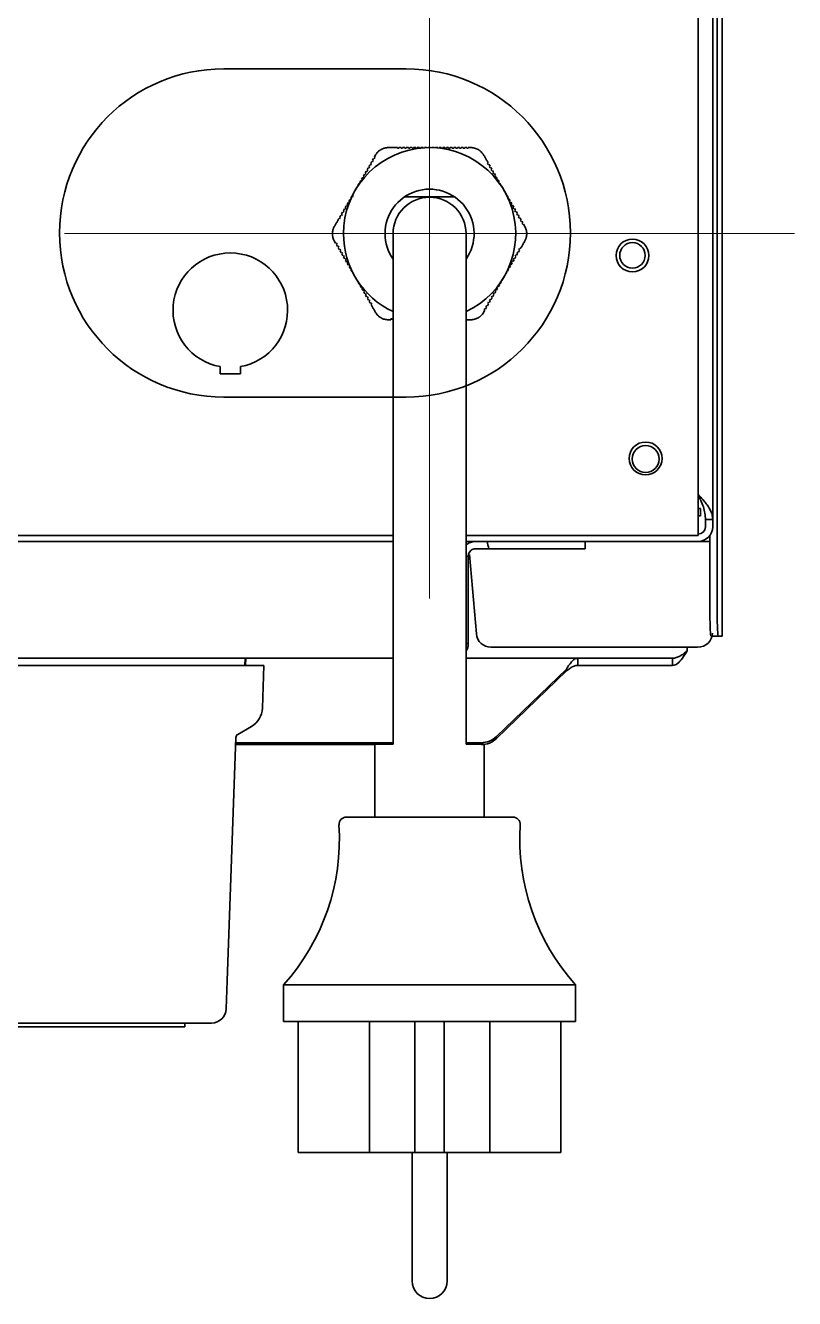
# Model space of a CAD drawing. Extents: x 5987 to 10491, y -672 to 3708.
# Drawn here: x 9138.9 to 9244.3, y 2644.7 to 2819.3 of the extents above; entities that cross this region are included whole.
import ezdxf

# ---------------------------------------------------------------- set-up
doc = ezdxf.new("R2010")
doc.units = 0
doc.header["$LTSCALE"] = 5
doc.layers.get('0').update_dxf_attribs({"linetype": 'CONTINUOUS', "lineweight": 0})
doc.layers.add('1', color=7, linetype='CONTINUOUS', true_color=0xffffff)

msp = doc.modelspace()

# ---------------------------------------------------------------- linework, layer by layer
at = {"color": 1}
for p, q in [((9194.27, 2840.73), (9194.27, 2740.73)), ((9144.27, 2790.73), (9244.27, 2790.73))]:
    msp.add_line(p, q, dxfattribs=at)
at = {"layer": '1', "color": 7, "linetype": 'Continuous', "lineweight": 35}
for p, q in [((9233.07, 2751.53), (9233.07, 3571.53)), ((9234.38, 2735.53), (9234.38, 3079.23)), ((9233.69, 2738.53), (9233.69, 3078.23)), ((9231.07, 2751.33), (9231.07, 2862.67)), ((9166.07, 2813.33), (9191.07, 2813.33)), ((9189.88, 2802.53), (9189.88, 2802.43)), ((9190.08, 2802.43), (9189.88, 2802.43)), ((9190.38, 2802.53), (9190.08, 2802.53)), ((9190.08, 2802.53), (9190.08, 2802.43)), ((9190.38, 2802.53), (9190.38, 2802.43)), ((9190.58, 2802.43), (9190.38, 2802.43)), ((9190.88, 2802.53), (9190.58, 2802.53)), ((9190.58, 2802.53), (9190.58, 2802.43)), ((9190.88, 2802.53), (9190.88, 2802.43)), ((9191.08, 2802.43), (9190.88, 2802.43)), ((9191.38, 2802.53), (9191.08, 2802.53)), ((9191.08, 2802.53), (9191.08, 2802.43)), ((9191.38, 2802.53), (9191.38, 2802.43)), ((9191.58, 2802.43), (9191.38, 2802.43)), ((9191.88, 2802.53), (9191.58, 2802.53)), ((9191.58, 2802.53), (9191.58, 2802.43)), ((9191.88, 2802.53), (9191.88, 2802.43)), ((9192.08, 2802.43), (9191.88, 2802.43)), ((9192.38, 2802.53), (9192.08, 2802.53)), ((9192.08, 2802.53), (9192.08, 2802.43)), ((9192.38, 2802.53), (9192.38, 2802.43)), ((9192.58, 2802.43), (9192.38, 2802.43)), ((9192.88, 2802.53), (9192.58, 2802.53)), ((9192.58, 2802.53), (9192.58, 2802.43)), ((9192.88, 2802.53), (9192.88, 2802.44)), ((9193.38, 2802.53), (9193.08, 2802.53)), ((9193.08, 2802.53), (9193.08, 2802.47)), ((9193.38, 2802.53), (9193.38, 2802.49)), ((9193.88, 2802.53), (9193.58, 2802.53)), ((9193.58, 2802.53), (9193.58, 2802.51)), ((9193.88, 2802.53), (9193.88, 2802.52)), ((9194.38, 2802.53), (9194.08, 2802.53)), ((9194.08, 2802.53), (9194.08, 2802.52)), ((9194.38, 2802.53), (9194.38, 2802.53)), ((9194.88, 2802.53), (9194.58, 2802.53)), ((9194.58, 2802.53), (9194.58, 2802.52)), ((9194.88, 2802.53), (9194.88, 2802.51)), ((9195.38, 2802.53), (9195.08, 2802.53)), ((9195.08, 2802.5), (9195.08, 2802.53)), ((9195.38, 2802.47), (9195.38, 2802.53)), ((9195.88, 2802.53), (9195.58, 2802.53)), ((9195.58, 2802.45), (9195.58, 2802.53)), ((9195.88, 2802.43), (9195.88, 2802.53)), ((9196.08, 2802.43), (9195.88, 2802.43)), ((9196.38, 2802.53), (9196.08, 2802.53)), ((9196.08, 2802.43), (9196.08, 2802.53)), ((9196.38, 2802.43), (9196.38, 2802.53)), ((9196.58, 2802.43), (9196.38, 2802.43)), ((9196.88, 2802.53), (9196.58, 2802.53)), ((9196.58, 2802.43), (9196.58, 2802.53)), ((9196.88, 2802.43), (9196.88, 2802.53)), ((9197.08, 2802.43), (9196.88, 2802.43)), ((9197.38, 2802.53), (9197.08, 2802.53)), ((9197.08, 2802.43), (9197.08, 2802.53)), ((9197.38, 2802.43), (9197.38, 2802.53)), ((9197.58, 2802.43), (9197.38, 2802.43)), ((9197.88, 2802.53), (9197.58, 2802.53)), ((9197.58, 2802.43), (9197.58, 2802.53)), ((9197.88, 2802.43), (9197.88, 2802.53)), ((9198.08, 2802.43), (9197.88, 2802.43)), ((9198.38, 2802.53), (9198.08, 2802.53)), ((9198.08, 2802.43), (9198.08, 2802.53)), ((9198.38, 2802.43), (9198.38, 2802.53)), ((9198.58, 2802.43), (9198.38, 2802.43)), ((9198.88, 2802.53), (9198.58, 2802.53)), ((9198.58, 2802.43), (9198.58, 2802.53)), ((9198.88, 2802.43), (9198.88, 2802.53)), ((9199.08, 2802.43), (9198.88, 2802.43)), ((9199.38, 2802.53), (9199.08, 2802.53)), ((9199.08, 2802.43), (9199.08, 2802.53)), ((9199.38, 2802.43), (9199.38, 2802.53)), ((9199.58, 2802.43), (9199.38, 2802.43)), ((9199.93, 2802.53), (9199.58, 2802.53)), ((9199.58, 2802.43), (9199.58, 2802.53)), ((9186.04, 2799.87), (9185.94, 2799.7)), ((9186.11, 2800.18), (9185.96, 2799.92)), ((9186.04, 2799.87), (9185.96, 2799.92)), ((9186.19, 2800.13), (9186.11, 2800.18)), ((9186.29, 2800.31), (9186.19, 2800.13)), ((9186.36, 2800.62), (9186.21, 2800.36)), ((9186.29, 2800.31), (9186.21, 2800.36)), ((9186.44, 2800.57), (9186.36, 2800.62)), ((9186.54, 2800.74), (9186.44, 2800.57)), ((9186.61, 2801.05), (9186.46, 2800.79)), ((9186.54, 2800.74), (9186.46, 2800.79)), ((9186.69, 2801), (9186.61, 2801.05)), ((9186.79, 2801.17), (9186.69, 2801)), ((9186.88, 2801.53), (9186.71, 2801.22)), ((9186.79, 2801.17), (9186.71, 2801.22)), ((9202.3, 2800.43), (9202.21, 2800.38)), ((9202.31, 2800.21), (9202.21, 2800.38)), ((9202.4, 2800.26), (9202.31, 2800.21)), ((9202.55, 2800), (9202.4, 2800.26)), ((9202.55, 2800), (9202.46, 2799.95)), ((9202.56, 2799.77), (9202.46, 2799.95)), ((9202.65, 2799.82), (9202.56, 2799.77)), ((9202.8, 2799.56), (9202.65, 2799.82)), ((9185.04, 2798.14), (9184.94, 2797.97)), ((9185.11, 2798.45), (9184.96, 2798.19)), ((9185.04, 2798.14), (9184.96, 2798.19)), ((9185.19, 2798.4), (9185.11, 2798.45)), ((9185.29, 2798.57), (9185.19, 2798.4)), ((9185.36, 2798.88), (9185.21, 2798.62)), ((9185.29, 2798.57), (9185.21, 2798.62)), ((9185.44, 2798.83), (9185.36, 2798.88)), ((9185.54, 2799.01), (9185.44, 2798.83)), ((9185.61, 2799.32), (9185.46, 2799.06)), ((9185.54, 2799.01), (9185.46, 2799.06)), ((9185.69, 2799.27), (9185.61, 2799.32)), ((9185.79, 2799.44), (9185.69, 2799.27)), ((9185.86, 2799.75), (9185.71, 2799.49)), ((9185.79, 2799.44), (9185.71, 2799.49)), ((9185.94, 2799.7), (9185.86, 2799.75)), ((9202.8, 2799.56), (9202.71, 2799.51)), ((9202.81, 2799.34), (9202.71, 2799.51)), ((9202.9, 2799.39), (9202.81, 2799.34)), ((9203.05, 2799.13), (9202.9, 2799.39)), ((9203.05, 2799.13), (9202.96, 2799.08)), ((9203.06, 2798.91), (9202.96, 2799.08)), ((9203.15, 2798.96), (9203.06, 2798.91)), ((9203.3, 2798.7), (9203.15, 2798.96)), ((9203.3, 2798.7), (9203.21, 2798.65)), ((9203.31, 2798.47), (9203.21, 2798.65)), ((9203.4, 2798.52), (9203.31, 2798.47)), ((9203.55, 2798.26), (9203.4, 2798.52)), ((9203.55, 2798.26), (9203.46, 2798.21)), ((9203.56, 2798.04), (9203.46, 2798.21)), ((9203.65, 2798.09), (9203.56, 2798.04)), ((9203.8, 2797.83), (9203.65, 2798.09)), ((9184.11, 2796.72), (9183.96, 2796.46)), ((9183.96, 2796.46), (9183.96, 2796.46)), ((9184.11, 2796.72), (9184.11, 2796.72)), ((9184.36, 2797.15), (9184.21, 2796.89)), ((9184.21, 2796.89), (9184.21, 2796.89)), ((9184.37, 2797.14), (9184.36, 2797.15)), ((9184.61, 2797.59), (9184.46, 2797.33)), ((9184.48, 2797.31), (9184.46, 2797.33)), ((9184.65, 2797.56), (9184.61, 2797.59)), ((9184.86, 2798.02), (9184.71, 2797.76)), ((9184.77, 2797.72), (9184.71, 2797.76)), ((9184.94, 2797.97), (9184.86, 2798.02)), ((9203.8, 2797.83), (9203.71, 2797.78)), ((9203.81, 2797.61), (9203.71, 2797.78)), ((9203.9, 2797.66), (9203.84, 2797.63)), ((9204.05, 2797.4), (9203.9, 2797.66)), ((9204.05, 2797.4), (9204.02, 2797.38)), ((9204.15, 2797.23), (9204.13, 2797.22)), ((9204.3, 2796.97), (9204.15, 2797.23)), ((9204.3, 2796.97), (9204.29, 2796.96)), ((9204.4, 2796.79), (9204.39, 2796.79)), ((9204.55, 2796.53), (9204.4, 2796.79)), ((9204.55, 2796.53), (9204.55, 2796.53)), ((9204.8, 2796.1), (9204.65, 2796.36)), ((9182.86, 2794.55), (9182.71, 2794.29)), ((9182.86, 2794.55), (9182.94, 2794.5)), ((9183.04, 2794.68), (9182.94, 2794.5)), ((9183.11, 2794.99), (9182.96, 2794.73)), ((9182.96, 2794.73), (9183.04, 2794.68)), ((9183.11, 2794.99), (9183.19, 2794.94)), ((9183.29, 2795.11), (9183.19, 2794.94)), ((9183.36, 2795.42), (9183.21, 2795.16)), ((9183.21, 2795.16), (9183.29, 2795.11)), ((9183.36, 2795.42), (9183.43, 2795.38)), ((9183.61, 2795.85), (9183.46, 2795.59)), ((9183.46, 2795.59), (9183.51, 2795.56)), ((9183.61, 2795.85), (9183.69, 2795.8)), ((9183.79, 2795.98), (9183.69, 2795.8)), ((9183.86, 2796.29), (9183.71, 2796.03)), ((9183.71, 2796.03), (9183.79, 2795.98)), ((9183.86, 2796.29), (9183.86, 2796.28)), ((9197.69, 2795.78), (9190.85, 2795.78)), ((9204.78, 2796.09), (9204.8, 2796.1)), ((9204.87, 2795.91), (9204.9, 2795.93)), ((9205.05, 2795.67), (9204.9, 2795.93)), ((9205, 2795.64), (9205.05, 2795.67)), ((9205.08, 2795.46), (9205.15, 2795.49)), ((9205.3, 2795.23), (9205.15, 2795.49)), ((9205.21, 2795.18), (9205.3, 2795.23)), ((9205.31, 2795.01), (9205.21, 2795.18)), ((9205.31, 2795.01), (9205.4, 2795.06)), ((9205.55, 2794.8), (9205.4, 2795.06)), ((9205.46, 2794.75), (9205.55, 2794.8)), ((9205.56, 2794.58), (9205.46, 2794.75)), ((9205.56, 2794.58), (9205.65, 2794.63)), ((9205.8, 2794.37), (9205.65, 2794.63)), ((9181.86, 2792.82), (9181.94, 2792.77)), ((9182.04, 2792.95), (9181.94, 2792.77)), ((9182.11, 2793.26), (9181.96, 2793)), ((9181.96, 2793), (9182.04, 2792.95)), ((9182.11, 2793.26), (9182.19, 2793.21)), ((9182.29, 2793.38), (9182.19, 2793.21)), ((9182.36, 2793.69), (9182.21, 2793.43)), ((9182.21, 2793.43), (9182.29, 2793.38)), ((9182.36, 2793.69), (9182.44, 2793.64)), ((9182.54, 2793.81), (9182.44, 2793.64)), ((9182.61, 2794.12), (9182.46, 2793.86)), ((9182.46, 2793.86), (9182.54, 2793.81)), ((9182.61, 2794.12), (9182.69, 2794.07)), ((9182.79, 2794.24), (9182.69, 2794.07)), ((9182.71, 2794.29), (9182.79, 2794.24)), ((9205.71, 2794.32), (9205.8, 2794.37)), ((9205.81, 2794.14), (9205.71, 2794.32)), ((9205.81, 2794.14), (9205.9, 2794.19)), ((9206.05, 2793.93), (9205.9, 2794.19)), ((9205.96, 2793.88), (9206.05, 2793.93)), ((9206.06, 2793.71), (9205.96, 2793.88)), ((9206.06, 2793.71), (9206.15, 2793.76)), ((9206.3, 2793.5), (9206.15, 2793.76)), ((9206.21, 2793.45), (9206.3, 2793.5)), ((9206.31, 2793.28), (9206.21, 2793.45)), ((9206.31, 2793.28), (9206.4, 2793.33)), ((9206.55, 2793.07), (9206.4, 2793.33)), ((9206.46, 2793.02), (9206.55, 2793.07)), ((9206.56, 2792.85), (9206.46, 2793.02)), ((9206.56, 2792.85), (9206.65, 2792.9)), ((9206.8, 2792.64), (9206.65, 2792.9)), ((9206.71, 2792.59), (9206.8, 2792.64)), ((9206.81, 2792.41), (9206.71, 2792.59)), ((9206.81, 2792.41), (9206.9, 2792.46)), ((9207.05, 2792.2), (9206.9, 2792.46)), ((9206.96, 2792.15), (9207.05, 2792.2)), ((9207.06, 2791.98), (9206.96, 2792.15)), ((9207.06, 2791.98), (9207.15, 2792.03)), ((9207.32, 2791.73), (9207.15, 2792.03)), ((9181.22, 2789.73), (9181.4, 2789.42)), ((9181.49, 2789.47), (9181.4, 2789.42)), ((9181.49, 2789.47), (9181.59, 2789.3)), ((9189.27, 2790.73), (9189.27, 2740.73)), ((9199.27, 2740.73), (9199.27, 2790.73)), ((9181.59, 2789.3), (9181.5, 2789.25)), ((9181.5, 2789.25), (9181.65, 2788.99)), ((9181.74, 2789.04), (9181.65, 2788.99)), ((9181.74, 2789.04), (9181.84, 2788.87)), ((9181.84, 2788.87), (9181.75, 2788.82)), ((9181.75, 2788.82), (9181.9, 2788.56)), ((9181.99, 2788.61), (9181.9, 2788.56)), ((9181.99, 2788.61), (9182.09, 2788.43)), ((9182.09, 2788.43), (9182, 2788.38)), ((9182, 2788.38), (9182.15, 2788.12)), ((9182.24, 2788.17), (9182.15, 2788.12)), ((9182.24, 2788.17), (9182.34, 2788)), ((9182.34, 2788), (9182.25, 2787.95)), ((9182.25, 2787.95), (9182.4, 2787.69)), ((9182.49, 2787.74), (9182.4, 2787.69)), ((9182.49, 2787.74), (9182.59, 2787.57)), ((9182.59, 2787.57), (9182.5, 2787.52)), ((9205.94, 2787.33), (9206.09, 2787.59)), ((9206, 2787.64), (9206.1, 2787.81)), ((9206.09, 2787.59), (9206, 2787.64)), ((9206.19, 2787.76), (9206.1, 2787.81)), ((9206.19, 2787.76), (9206.34, 2788.02)), ((9206.25, 2788.07), (9206.35, 2788.25)), ((9206.34, 2788.02), (9206.25, 2788.07)), ((9206.44, 2788.2), (9206.35, 2788.25)), ((9206.44, 2788.2), (9206.59, 2788.46)), ((9206.5, 2788.51), (9206.6, 2788.68)), ((9206.59, 2788.46), (9206.5, 2788.51)), ((9206.69, 2788.63), (9206.6, 2788.68)), ((9182.5, 2787.52), (9182.65, 2787.26)), ((9182.74, 2787.31), (9182.65, 2787.26)), ((9182.74, 2787.31), (9182.84, 2787.13)), ((9182.84, 2787.13), (9182.75, 2787.08)), ((9182.75, 2787.08), (9182.9, 2786.82)), ((9182.99, 2786.87), (9182.9, 2786.82)), ((9182.99, 2786.87), (9183.09, 2786.7)), ((9183.09, 2786.7), (9183, 2786.65)), ((9183, 2786.65), (9183.15, 2786.39)), ((9183.24, 2786.44), (9183.15, 2786.39)), ((9183.24, 2786.44), (9183.34, 2786.27)), ((9183.34, 2786.27), (9183.25, 2786.22)), ((9183.25, 2786.22), (9183.4, 2785.96)), ((9183.46, 2786), (9183.4, 2785.96)), ((9204.94, 2785.6), (9205.09, 2785.86)), ((9205.09, 2785.86), (9205.04, 2785.89)), ((9205.19, 2786.03), (9205.12, 2786.07)), ((9205.19, 2786.03), (9205.34, 2786.29)), ((9205.25, 2786.34), (9205.35, 2786.51)), ((9205.34, 2786.29), (9205.25, 2786.34)), ((9205.44, 2786.46), (9205.35, 2786.51)), ((9205.44, 2786.46), (9205.59, 2786.72)), ((9205.5, 2786.77), (9205.6, 2786.95)), ((9205.59, 2786.72), (9205.5, 2786.77)), ((9205.69, 2786.9), (9205.6, 2786.95)), ((9205.69, 2786.9), (9205.84, 2787.16)), ((9205.75, 2787.21), (9205.85, 2787.38)), ((9205.84, 2787.16), (9205.75, 2787.21)), ((9205.94, 2787.33), (9205.85, 2787.38)), ((9183.54, 2785.81), (9183.5, 2785.79)), ((9183.5, 2785.79), (9183.65, 2785.53)), ((9183.67, 2785.54), (9183.65, 2785.53)), ((9183.76, 2785.36), (9183.75, 2785.35)), ((9183.75, 2785.35), (9183.9, 2785.09)), ((9183.9, 2785.09), (9183.9, 2785.09)), ((9184, 2784.92), (9184, 2784.92)), ((9184, 2784.92), (9184.15, 2784.66)), ((9184.15, 2784.66), (9184.15, 2784.66)), ((9184.25, 2784.49), (9184.26, 2784.49)), ((9184.25, 2784.49), (9184.4, 2784.23)), ((9184.4, 2784.23), (9184.42, 2784.24)), ((9203.94, 2783.87), (9204.09, 2784.13)), ((9204.06, 2784.14), (9204.09, 2784.13)), ((9204.1, 2784.35), (9204.19, 2784.3)), ((9204.19, 2784.3), (9204.34, 2784.56)), ((9204.34, 2784.56), (9204.33, 2784.56)), ((9204.44, 2784.73), (9204.59, 2784.99)), ((9204.44, 2784.73), (9204.44, 2784.73)), ((9204.59, 2784.99), (9204.59, 2784.99)), ((9204.69, 2785.17), (9204.68, 2785.17)), ((9204.69, 2785.17), (9204.84, 2785.43)), ((9204.84, 2785.43), (9204.82, 2785.44)), ((9204.94, 2785.6), (9204.91, 2785.62)), ((9184.5, 2784.05), (9184.53, 2784.07)), ((9184.5, 2784.05), (9184.65, 2783.79)), ((9184.65, 2783.79), (9184.7, 2783.82)), ((9184.75, 2783.62), (9184.82, 2783.66)), ((9184.75, 2783.62), (9184.9, 2783.36)), ((9184.9, 2783.36), (9184.99, 2783.41)), ((9184.99, 2783.41), (9185.09, 2783.24)), ((9185, 2783.19), (9185.09, 2783.24)), ((9185, 2783.19), (9185.15, 2782.93)), ((9185.15, 2782.93), (9185.24, 2782.98)), ((9185.24, 2782.98), (9185.34, 2782.8)), ((9185.25, 2782.75), (9185.34, 2782.8)), ((9185.25, 2782.75), (9185.4, 2782.49)), ((9185.4, 2782.49), (9185.49, 2782.54)), ((9185.49, 2782.54), (9185.59, 2782.37)), ((9185.5, 2782.32), (9185.59, 2782.37)), ((9202.94, 2782.13), (9203.09, 2782.39)), ((9203, 2782.44), (9203.1, 2782.62)), ((9203, 2782.44), (9203.09, 2782.39)), ((9203.1, 2782.62), (9203.19, 2782.57)), ((9203.19, 2782.57), (9203.34, 2782.83)), ((9203.25, 2782.88), (9203.35, 2783.05)), ((9203.25, 2782.88), (9203.34, 2782.83)), ((9203.35, 2783.05), (9203.44, 2783)), ((9203.44, 2783), (9203.59, 2783.26)), ((9203.5, 2783.31), (9203.6, 2783.48)), ((9203.5, 2783.31), (9203.59, 2783.26)), ((9203.6, 2783.48), (9203.69, 2783.43)), ((9203.69, 2783.43), (9203.84, 2783.69)), ((9203.77, 2783.73), (9203.84, 2783.69)), ((9203.89, 2783.89), (9203.94, 2783.87)), ((9185.5, 2782.32), (9185.65, 2782.06)), ((9185.65, 2782.06), (9185.74, 2782.11)), ((9185.74, 2782.11), (9185.84, 2781.94)), ((9185.75, 2781.89), (9185.84, 2781.94)), ((9185.75, 2781.89), (9185.9, 2781.63)), ((9185.9, 2781.63), (9185.99, 2781.68)), ((9185.99, 2781.68), (9186.09, 2781.51)), ((9186, 2781.46), (9186.09, 2781.51)), ((9186, 2781.46), (9186.15, 2781.2)), ((9186.15, 2781.2), (9186.24, 2781.25)), ((9186.24, 2781.25), (9186.34, 2781.07)), ((9186.25, 2781.02), (9186.34, 2781.07)), ((9201.94, 2780.4), (9202.09, 2780.66)), ((9202, 2780.71), (9202.1, 2780.89)), ((9202, 2780.71), (9202.09, 2780.66)), ((9202.1, 2780.89), (9202.19, 2780.84)), ((9202.19, 2780.84), (9202.34, 2781.1)), ((9202.25, 2781.15), (9202.35, 2781.32)), ((9202.25, 2781.15), (9202.34, 2781.1)), ((9202.35, 2781.32), (9202.44, 2781.27)), ((9202.44, 2781.27), (9202.59, 2781.53)), ((9202.5, 2781.58), (9202.6, 2781.75)), ((9202.5, 2781.58), (9202.59, 2781.53)), ((9202.6, 2781.75), (9202.69, 2781.7)), ((9202.69, 2781.7), (9202.84, 2781.96)), ((9202.75, 2782.01), (9202.85, 2782.18)), ((9202.75, 2782.01), (9202.84, 2781.96)), ((9202.85, 2782.18), (9202.94, 2782.13)), ((9188.61, 2778.93), (9188.96, 2778.93)), ((9188.96, 2779.03), (9188.96, 2778.93)), ((9188.96, 2779.03), (9189.16, 2779.03)), ((9189.16, 2779.03), (9189.16, 2778.93)), ((9201.66, 2779.93), (9201.84, 2780.23)), ((9201.75, 2780.28), (9201.85, 2780.45)), ((9201.75, 2780.28), (9201.84, 2780.23)), ((9201.85, 2780.45), (9201.94, 2780.4)), ((9165.6, 2772.5), (9165.6, 2771.5)), ((9168.35, 2771.5), (9168.35, 2772.5)), ((9165.6, 2771.5), (9168.35, 2771.5)), ((9191.07, 2768.33), (9166.07, 2768.33)), ((9231.07, 2753.03), (9231.37, 2753.03)), ((9231.37, 2753.03), (9231.37, 2752.03)), ((9231.37, 2752.03), (9231.07, 2752.03)), ((9231.07, 2749.33), (9231.07, 2751.33)), ((9233.07, 2751.53), (9232.07, 2751.53)), ((9232.07, 2750.53), (9232.07, 2751.53)), ((9233.07, 2750.53), (9233.07, 2751.53)), ((8661.47, 2749.33), (9189.27, 2749.33)), ((9199.27, 2749.33), (9231.07, 2749.33)), ((9232.69, 2738.53), (9232.69, 2749.35)), ((9189.27, 2748.53), (8661.47, 2748.53)), ((9199.27, 2748.53), (9231.07, 2748.53)), ((9202.39, 2747.53), (9213.57, 2747.53)), ((9215.57, 2747.53), (9213.57, 2747.53)), ((9215.57, 2748.53), (9215.57, 2747.53)), ((9231.09, 2748.53), (9232.58, 2748.53)), ((9199.27, 2746.53), (9199.57, 2746.53)), ((9199.57, 2746.53), (9199.57, 2734.53)), ((9199.73, 2746.72), (9200.68, 2735.85)), ((9189.27, 2740.73), (9189.27, 2720.73)), ((9199.27, 2720.73), (9199.27, 2740.73)), ((9232.84, 2735.53), (9233.84, 2735.53)), ((9234.37, 2735.53), (9233.84, 2735.53)), ((9234.37, 2735.53), (9234.38, 2735.53)), ((9199.57, 2734.53), (9199.27, 2734.53)), ((9225.56, 2734.03), (9202.67, 2734.03)), ((9230.55, 2734.03), (9225.56, 2734.03)), ((9229.57, 2733.53), (9229.57, 2734.03)), ((9231, 2734.03), (9230.55, 2734.03)), ((9189.27, 2732.53), (8663.52, 2732.53)), ((9169.02, 2732.53), (9168.97, 2731.5)), ((9169.09, 2732.53), (9169.07, 2731.5)), ((9214.57, 2732.53), (9199.27, 2732.53)), ((9227.57, 2732.53), (9214.57, 2732.53)), ((9214.57, 2732.53), (9214.57, 2731.53)), ((9227.57, 2731.53), (9227.57, 2732.53)), ((9111.4, 2731.5), (9169.57, 2731.5)), ((9169.57, 2731.5), (9171.57, 2731.5)), ((9171.37, 2725.66), (9171.57, 2731.5)), ((9203.45, 2721.78), (9213.04, 2731.04)), ((9203.45, 2721.52), (9213.04, 2730.78)), ((9213.04, 2731.04), (9213.04, 2730.78)), ((9227.57, 2731.53), (9214.57, 2731.53)), ((9167.98, 2722.08), (9169.87, 2723.17)), ((9166.53, 2688.29), (9167.73, 2721.66)), ((9167.69, 2720.68), (9186.77, 2720.68)), ((9167.7, 2720.93), (9189.27, 2720.93)), ((9186.77, 2720.73), (9187.77, 2720.73)), ((9186.77, 2710.73), (9186.77, 2720.73)), ((9187.77, 2720.73), (9189.27, 2720.73)), ((9199.27, 2720.93), (9201.33, 2720.93)), ((9199.27, 2720.73), (9200.77, 2720.73)), ((9200.77, 2720.73), (9201.77, 2720.73)), ((9201.77, 2710.73), (9201.77, 2720.73)), ((9194.27, 2710.73), (9182.86, 2710.73)), ((9205.69, 2710.73), (9194.27, 2710.73)), ((9166.39, 2684.43), (9166.53, 2688.29)), ((9174.27, 2687.73), (9174.27, 2682.73)), ((9194.27, 2687.73), (9174.27, 2687.73)), ((9214.27, 2687.73), (9194.27, 2687.73)), ((9214.27, 2682.73), (9214.27, 2687.73)), ((9164.4, 2682.5), (9121.86, 2682.5)), ((9160.76, 2682), (9160.76, 2682.5)), ((9194.27, 2682.73), (9174.27, 2682.73)), ((9176.27, 2682.73), (9176.27, 2664.73)), ((9186.03, 2682.73), (9186.03, 2664.73)), ((9192.27, 2664.73), (9192.27, 2682.73)), ((9214.27, 2682.73), (9194.27, 2682.73)), ((9196.27, 2664.73), (9196.27, 2682.73)), ((9202.52, 2682.73), (9202.52, 2664.73)), ((9212.27, 2664.73), (9212.27, 2682.73)), ((9186.03, 2664.73), (9176.27, 2664.73)), ((9186.03, 2664.73), (9192.27, 2664.73)), ((9191.87, 2664.73), (9191.87, 2647.13)), ((9192.27, 2664.73), (9196.27, 2664.73)), ((9196.27, 2664.73), (9202.52, 2664.73)), ((9196.67, 2647.13), (9196.67, 2664.73)), ((9202.52, 2664.73), (9212.27, 2664.73))]:
    msp.add_line(p, q, dxfattribs=at)
for centre, radius in [((9222.07, 2787.73), 2.25), ((9222.07, 2787.75), 1.75), ((9223.87, 2759.91), 2.25), ((9223.87, 2759.83), 1.85)]:
    msp.add_circle(centre, radius, dxfattribs=at)
for centre, radius, start, end in [((9166.07, 2790.83), 22.5, 90, 270), ((9191.07, 2790.83), 22.5, 270, 90), ((9194.27, 2790.73), 11.8, 295.0707, 180), ((9194.27, 2790.73), 6.1, 325.0574, 180), ((9194.27, 2790.73), 5, 360, 179.9999), ((9194.27, 2790.73), 11.8, 180, 244.935), ((9194.27, 2790.73), 6.1, 180, 214.9482), ((9166.97, 2780.23), 7.85, 280.0879, 259.9121), ((9231.07, 2750.53), 2, 270, 0), ((9231.07, 2750.53), 1, 270, 0), ((9232.17, 2754.62), 30.62, 191.478, 193.3944), ((9202.67, 2736.03), 2, 185, 270), ((9168.37, 2725.77), 3, 300, 358), ((9168.23, 2721.64), 0.5, 120, 178), ((9151.92, 2707.74), 30, 318.1612, 3.6785), ((9182.86, 2709.73), 1, 90, 183.6785), ((9205.69, 2709.73), 1, 356.3215, 90), ((9236.62, 2707.74), 30, 176.3215, 221.8388), ((9164.4, 2684.5), 2, 270, 358), ((9194.27, 2647.13), 2.4, 180, 0)]:
    msp.add_arc(centre, radius, start, end, dxfattribs=at)
for centre, major_axis, ratio, start_param, end_param in [((9232.84, 2738.53), (0, -3), 0.052336, 4.712389, 6.283185), ((9233.84, 2738.53), (0, 3), 0.052336, 1.570796, 3.141593), ((9231, 2736.03), (2.05, 0), 0.974464, 4.712389, 6.248279), ((9201.33, 2723.83), (-3, 0), 0.965926, 1.570796, 2.356194), ((9201.33, 2723.57), (3, 0), 0.965926, 4.712389, 5.497787)]:
    msp.add_ellipse(centre, major_axis=major_axis, ratio=ratio, start_param=start_param, end_param=end_param, dxfattribs=at)
for points, knots in [([(9188.61, 2802.53), (9188.53, 2802.53), (9188.45, 2802.52), (9188.28, 2802.5), (9188.19, 2802.48), (9188.09, 2802.46), (9188.07, 2802.45), (9188.02, 2802.44), (9187.96, 2802.42), (9187.9, 2802.39), (9187.77, 2802.34), (9187.69, 2802.3), (9187.6, 2802.25), (9187.58, 2802.24), (9187.54, 2802.21), (9187.48, 2802.18), (9187.43, 2802.14), (9187.32, 2802.05), (9187.26, 2802), (9187.18, 2801.92), (9187.16, 2801.9), (9187.13, 2801.87), (9187.09, 2801.82), (9187.05, 2801.77), (9186.97, 2801.67), (9186.92, 2801.6), (9186.88, 2801.53)], [0, 0, 0, 0, 0.125, 0.125, 0.25, 0.25, 0.28125, 0.28125, 0.3125, 0.375, 0.375, 0.5, 0.5, 0.53125, 0.53125, 0.5625, 0.625, 0.625, 0.75, 0.75, 0.78125, 0.78125, 0.8125, 0.875, 0.875, 1, 1, 1, 1]), ([(9201.66, 2801.53), (9201.62, 2801.6), (9201.57, 2801.67), (9201.47, 2801.8), (9201.42, 2801.87), (9201.34, 2801.95), (9201.32, 2801.96), (9201.29, 2801.99), (9201.24, 2802.04), (9201.19, 2802.08), (9201.08, 2802.16), (9201.01, 2802.21), (9200.91, 2802.27), (9200.89, 2802.28), (9200.85, 2802.3), (9200.79, 2802.33), (9200.73, 2802.36), (9200.61, 2802.41), (9200.52, 2802.44), (9200.42, 2802.47), (9200.4, 2802.47), (9200.35, 2802.48), (9200.29, 2802.49), (9200.22, 2802.5), (9200.1, 2802.52), (9200.01, 2802.53), (9199.93, 2802.53)], [0, 0, 0, 0, 0.125, 0.125, 0.25, 0.25, 0.28125, 0.28125, 0.3125, 0.375, 0.375, 0.5, 0.5, 0.53125, 0.53125, 0.5625, 0.625, 0.625, 0.75, 0.75, 0.78125, 0.78125, 0.8125, 0.875, 0.875, 1, 1, 1, 1]), ([(9181.22, 2789.73), (9181.18, 2789.8), (9181.15, 2789.87), (9181.08, 2790.03), (9181.05, 2790.11), (9181.02, 2790.22), (9181.02, 2790.24), (9181.01, 2790.28), (9180.99, 2790.35), (9180.98, 2790.41), (9180.96, 2790.55), (9180.96, 2790.64), (9180.96, 2790.82), (9180.96, 2790.91), (9180.99, 2791.08), (9181, 2791.17), (9181.03, 2791.28), (9181.04, 2791.3), (9181.05, 2791.34), (9181.07, 2791.4), (9181.1, 2791.46), (9181.15, 2791.58), (9181.18, 2791.65), (9181.22, 2791.73)], [0, 0, 0, 0, 0.125, 0.125, 0.25, 0.25, 0.28125, 0.28125, 0.3125, 0.375, 0.375, 0.5, 0.5, 0.625, 0.625, 0.75, 0.75, 0.78125, 0.78125, 0.8125, 0.875, 0.875, 1, 1, 1, 1]), ([(9207.32, 2791.73), (9207.36, 2791.65), (9207.4, 2791.58), (9207.47, 2791.42), (9207.49, 2791.34), (9207.52, 2791.23), (9207.53, 2791.21), (9207.54, 2791.17), (9207.55, 2791.1), (9207.56, 2791.04), (9207.58, 2790.91), (9207.59, 2790.82), (9207.59, 2790.64), (9207.58, 2790.55), (9207.56, 2790.37), (9207.54, 2790.28), (9207.51, 2790.18), (9207.51, 2790.16), (9207.49, 2790.11), (9207.47, 2790.05), (9207.45, 2789.99), (9207.4, 2789.87), (9207.36, 2789.8), (9207.32, 2789.73)], [0, 0, 0, 0, 0.125, 0.125, 0.25, 0.25, 0.28125, 0.28125, 0.3125, 0.375, 0.375, 0.5, 0.5, 0.625, 0.625, 0.75, 0.75, 0.78125, 0.78125, 0.8125, 0.875, 0.875, 1, 1, 1, 1]), ([(9186.88, 2779.93), (9186.92, 2779.85), (9186.97, 2779.78), (9187.07, 2779.65), (9187.13, 2779.58), (9187.21, 2779.5), (9187.22, 2779.49), (9187.26, 2779.46), (9187.3, 2779.41), (9187.36, 2779.37), (9187.46, 2779.29), (9187.54, 2779.24), (9187.63, 2779.18), (9187.65, 2779.17), (9187.69, 2779.15), (9187.75, 2779.12), (9187.81, 2779.09), (9187.94, 2779.04), (9188.02, 2779.01), (9188.13, 2778.99), (9188.15, 2778.98), (9188.19, 2778.97), (9188.26, 2778.96), (9188.32, 2778.95), (9188.45, 2778.93), (9188.53, 2778.93), (9188.61, 2778.93)], [0, 0, 0, 0, 0.125, 0.125, 0.25, 0.25, 0.28125, 0.28125, 0.3125, 0.375, 0.375, 0.5, 0.5, 0.53125, 0.53125, 0.5625, 0.625, 0.625, 0.75, 0.75, 0.78125, 0.78125, 0.8125, 0.875, 0.875, 1, 1, 1, 1]), ([(9199.27, 2778.93), (9199.35, 2778.93), (9199.57, 2778.93), (9199.79, 2778.93), (9199.93, 2778.93)], [0, 0, 0, 0, 0.349241, 1, 1, 1, 1]), ([(9199.93, 2778.93), (9200.01, 2778.93), (9200.1, 2778.93), (9200.27, 2778.95), (9200.35, 2778.97), (9200.46, 2779), (9200.48, 2779), (9200.52, 2779.02), (9200.59, 2779.04), (9200.65, 2779.06), (9200.77, 2779.11), (9200.85, 2779.15), (9200.95, 2779.2), (9200.97, 2779.22), (9201.01, 2779.24), (9201.06, 2779.28), (9201.12, 2779.32), (9201.22, 2779.4), (9201.29, 2779.46), (9201.37, 2779.54), (9201.38, 2779.55), (9201.41, 2779.58), (9201.46, 2779.63), (9201.5, 2779.68), (9201.57, 2779.78), (9201.62, 2779.85), (9201.66, 2779.93)], [0, 0, 0, 0, 0.125, 0.125, 0.25, 0.25, 0.28125, 0.28125, 0.3125, 0.375, 0.375, 0.5, 0.5, 0.53125, 0.53125, 0.5625, 0.625, 0.625, 0.75, 0.75, 0.78125, 0.78125, 0.8125, 0.875, 0.875, 1, 1, 1, 1]), ([(9199.27, 2748.05), (9199.36, 2748.12), (9199.45, 2748.19), (9199.65, 2748.31), (9199.76, 2748.36), (9199.97, 2748.44), (9200.08, 2748.47), (9200.2, 2748.49)], [0.6251783, 0.6251783, 0.6251783, 0.6251783, 0.75, 0.75, 0.875, 0.875, 1, 1, 1, 1]), ([(9199.57, 2746.53), (9199.57, 2746.63), (9199.61, 2746.84), (9199.75, 2747.12), (9199.98, 2747.35), (9200.19, 2747.46), (9200.32, 2747.5), (9200.35, 2747.5)], [0, 0, 0, 0, 0.232572, 0.465144, 0.697716, 0.930287, 1, 1, 1, 1]), ([(9200.57, 2747.53), (9200.54, 2747.53), (9200.52, 2747.52), (9200.47, 2747.52), (9200.45, 2747.52), (9200.41, 2747.51), (9200.4, 2747.51), (9200.37, 2747.51), (9200.36, 2747.5), (9200.35, 2747.5)], [0, 0, 0, 0, 0.25, 0.25, 0.5, 0.5, 0.75, 0.75, 1, 1, 1, 1]), ([(9202.39, 2747.53), (9202.29, 2747.53), (9202.2, 2747.53), (9202.02, 2747.53), (9201.93, 2747.53), (9201.8, 2747.53), (9201.75, 2747.53), (9201.69, 2747.53), (9201.67, 2747.53), (9201.62, 2747.53), (9201.6, 2747.53), (9201.49, 2747.53), (9201.41, 2747.53), (9201.25, 2747.53), (9201.18, 2747.53), (9201.09, 2747.53), (9201.07, 2747.53), (9201.03, 2747.53), (9200.98, 2747.53), (9200.93, 2747.53), (9200.84, 2747.53), (9200.78, 2747.53), (9200.69, 2747.53), (9200.67, 2747.53), (9200.63, 2747.53), (9200.62, 2747.53), (9200.6, 2747.53), (9200.58, 2747.53), (9200.57, 2747.53)], [0, 0, 0, 0, 0.125, 0.125, 0.25, 0.25, 0.3125, 0.3125, 0.34375, 0.34375, 0.375, 0.375, 0.5, 0.5, 0.625, 0.625, 0.65625, 0.65625, 0.6875, 0.75, 0.75, 0.875, 0.875, 0.9375, 0.9375, 0.96875, 0.96875, 1, 1, 1, 1]), ([(9199.27, 2733.47), (9199.31, 2733.53), (9199.38, 2733.66), (9199.46, 2733.86), (9199.53, 2734.08), (9199.56, 2734.3), (9199.57, 2734.45), (9199.57, 2734.53)], [0.6468515, 0.6468515, 0.6468515, 0.6468515, 0.7142857, 0.7857143, 0.8571429, 0.9285714, 1, 1, 1, 1]), ([(9227.57, 2732.53), (9227.66, 2732.53), (9227.74, 2732.53), (9227.91, 2732.56), (9227.99, 2732.58), (9228.16, 2732.63), (9228.24, 2732.66), (9228.41, 2732.73), (9228.49, 2732.77), (9228.66, 2732.87), (9228.74, 2732.92), (9228.91, 2733.02), (9228.99, 2733.08), (9229.16, 2733.2), (9229.24, 2733.27), (9229.41, 2733.4), (9229.49, 2733.46), (9229.57, 2733.53)], [0, 0, 0, 0, 0.125, 0.125, 0.25, 0.25, 0.375, 0.375, 0.5, 0.5, 0.625, 0.625, 0.75, 0.75, 0.875, 0.875, 1, 1, 1, 1]), ([(9213.04, 2731.04), (9213.1, 2731.15), (9213.17, 2731.25), (9213.29, 2731.45), (9213.36, 2731.55), (9213.49, 2731.73), (9213.55, 2731.81), (9213.68, 2731.97), (9213.74, 2732.05), (9213.87, 2732.18), (9213.93, 2732.24), (9214.06, 2732.34), (9214.13, 2732.38), (9214.25, 2732.46), (9214.32, 2732.48), (9214.44, 2732.52), (9214.51, 2732.53), (9214.57, 2732.53)], [0, 0, 0, 0, 0.125, 0.125, 0.25, 0.25, 0.375, 0.375, 0.5, 0.5, 0.625, 0.625, 0.75, 0.75, 0.875, 0.875, 1, 1, 1, 1]), ([(9160.76, 2682), (9160.76, 2682), (9159.27, 2682), (9155.74, 2682), (9152.14, 2682), (9147.88, 2682), (9143.15, 2682), (9138.97, 2682), (9135.53, 2682), (9132.9, 2682), (9130.18, 2682), (9126.28, 2682), (9121.02, 2682), (9114.3, 2682), (9104.55, 2682), (9092.06, 2682), (9077.76, 2682), (9065.47, 2682), (9056.36, 2682), (9051.37, 2682), (9049.64, 2682), (9049.39, 2682), (9049.39, 2682)], [0, 0, 0, 0, 0.053171, 0.084544, 0.119532, 0.157638, 0.197989, 0.239589, 0.260555, 0.281484, 0.302943, 0.325564, 0.374192, 0.426999, 0.483284, 0.601777, 0.718297, 0.820521, 0.900396, 0.957646, 0.980059, 1, 1, 1, 1])]:
    msp.add_open_spline(points, degree=3, knots=knots, dxfattribs=at)
for points in [[(9189.88, 2802.53), (9189.74, 2802.53), (9189.47, 2802.53), (9189.05, 2802.53), (9188.76, 2802.53), (9188.61, 2802.53)], [(9202.3, 2800.43), (9202.23, 2800.55), (9202.09, 2800.79), (9201.88, 2801.15), (9201.74, 2801.4), (9201.66, 2801.53)], [(9181.86, 2792.82), (9181.79, 2792.7), (9181.65, 2792.46), (9181.44, 2792.1), (9181.3, 2791.85), (9181.22, 2791.73)], [(9206.69, 2788.63), (9206.76, 2788.75), (9206.89, 2788.99), (9207.11, 2789.35), (9207.25, 2789.6), (9207.32, 2789.73)], [(9186.25, 2781.02), (9186.32, 2780.9), (9186.46, 2780.66), (9186.67, 2780.3), (9186.81, 2780.05), (9186.88, 2779.93)], [(9231.07, 2754.99), (9231.2, 2754.7), (9231.47, 2754.12), (9231.8, 2753.26), (9232.02, 2752.39), (9232.07, 2751.81), (9232.07, 2751.53)], [(9231.07, 2754.99), (9231.16, 2754.89), (9231.33, 2754.7), (9231.59, 2754.41), (9231.84, 2754.12), (9232.08, 2753.84), (9232.29, 2753.55), (9232.49, 2753.26), (9232.66, 2752.97), (9232.81, 2752.68), (9232.93, 2752.39), (9233.01, 2752.1), (9233.06, 2751.81), (9233.07, 2751.62), (9233.07, 2751.53)], [(9227.57, 2731.53), (9227.8, 2731.53), (9228.24, 2731.71), (9228.91, 2732.48), (9229.35, 2733.18), (9229.57, 2733.53)], [(9213.04, 2730.78), (9213.21, 2730.93), (9213.55, 2731.19), (9214.06, 2731.46), (9214.4, 2731.53), (9214.57, 2731.53)]]:
    msp.add_open_spline(points, degree=3, dxfattribs=at)

doc.saveas('drawing.dxf')
